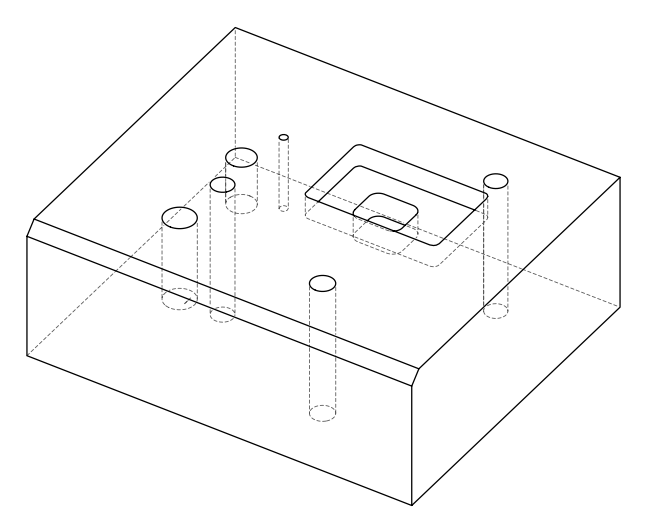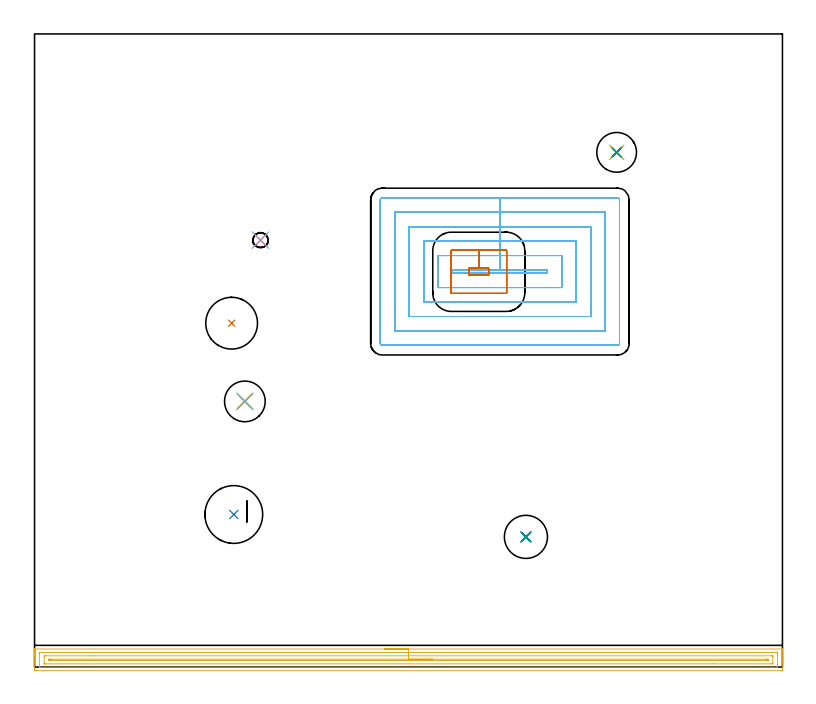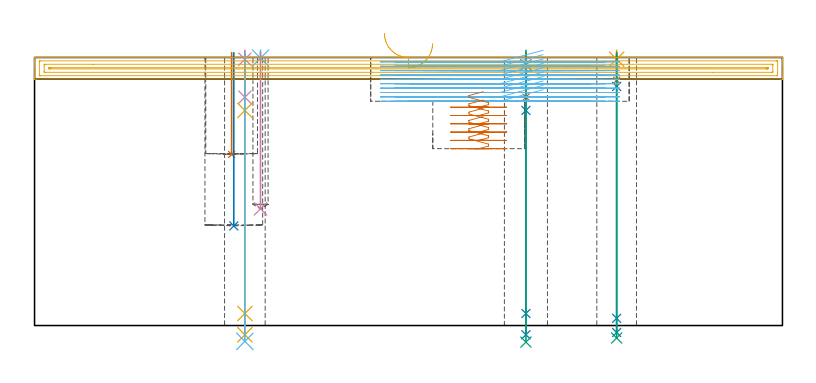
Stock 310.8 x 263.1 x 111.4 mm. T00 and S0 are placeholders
(PLAN: 19 operations, 15 tool changes, 41.8 min)
(1 INDEXABLE_INSERT_DRILL_BLIND_HOLE_FROM_SOLID | STEP1POCKET | NXT0302_014 | 0.17 min | 14527 mm3)
(2 INDEXABLE_INSERT_DRILL_BLIND_HOLE_FROM_SOLID_1 | STEP1POCKET_1 | NXT0302_019 | 0.29 min | 31519 mm3)
(3 SPOT_DRILL | STEP1HOLE | NXT0321_9005460120000 | 0.05 min | 183 mm3)
(4 SPOT_DRILL_1 | STEP1HOLE_1 | NXT0321_9005460120000 | 0.03 min | 2 mm3)
(5 SPOT_DRILL_2 | STEP1HOLE_2 | NXT0321_9005460120000 | 0.03 min | 4 mm3)
(6 SPOT_DRILL_3 | STEP1POCKET_2 | NXT0321_9005460120000 | 0.03 min | 0 mm3)
(7 DRILL_BLIND_HOLE_INTO_CENTER | STEP1HOLE | NXT0301_081 | 0.08 min | 1272 mm3)
(8 GUN_DRILL_THROUGH_HOLE | STEP1HOLE | UGT0307_007 | 0.56 min | 7529 mm3)
(9 DRILL_TO_ENLARGE_THROUGH_HOLE | STEP1HOLE | UGT0301_249 | 0.48 min | 19021 mm3)
(10 DRILL_BLIND_HOLE_INTO_CENTER_1 | STEP1HOLE_1 | NXT0301_081 | 0.08 min | 1432 mm3)
(11 GUN_DRILL_THROUGH_HOLE_1 | STEP1HOLE_1 | UGT0307_007 | 0.56 min | 7531 mm3)
(12 DRILL_TO_ENLARGE_THROUGH_HOLE_1 | STEP1HOLE_1 | UGT0301_292 | 0.48 min | 15990 mm3)
(13 DRILL_BLIND_HOLE_INTO_CENTER_2 | STEP1HOLE_2 | UGT0301_458 | 0.05 min | 250 mm3)
(14 GUN_DRILL_THROUGH_HOLE_2 | STEP1HOLE_2 | UGT0307_002 | 0.54 min | 2899 mm3)
(15 SPADE_DRILL_TO_ENLARGE_THROUGH_HOLE | STEP1HOLE_2 | UGT0306_007 | 0.48 min | 20638 mm3)
(16 DRILL_BLIND_HOLE_INTO_CENTER_3 | STEP1POCKET_2 | UGT0301_458 | 0.26 min | 1910 mm3)
(17 AREA_MILL | FG_CHAMFER_SURFACE | UGT0205_001 | 10.12 min | 12588 mm3)
(18 MILL_RECTANGULAR_POCKET | POCKET_RECTANGULAR_STRAIGHT | NXT0201_009 | Follow Part, ap 2, ae 75% | 25.54 min | 135126 mm3)
(19 MILL_RECTANGULAR_POCKET_1 | POCKET_RECTANGULAR_STRAIGHT_1 | UGT0201_133 | Follow Part, ap 3.75, ae 75% | 1.96 min | 23763 mm3)
(TOOL NXT0302_014 | Index. Insert Drill 21.5mm [880-D2150L25-03] | D21.5 PA176 FL65 Z2)
(TOOL NXT0302_019 | Index. Insert Drill 24mm [880-D2400L25-05] | D24 PA176 FL120 Z2)
(TOOL NXT0321_9005460120000 | NC Spot Drill, 142deg, 12mm, Carbide, Uncoated | D12 PA142 FL30 Z2)
(TOOL NXT0301_081 | Carbide Drill 11mm [860.1-1100-033A1-MM 2214] | D11 PA140 FL55 Z2)
(TOOL UGT0307_007 | Gun Drill 10 mm | D10 PA130 FL24 Z1)
(TOOL UGT0301_249 | Twist Drill 17.9 mm | D17.9 PA118 FL130 Z2)
(TOOL UGT0301_292 | Twist Drill 16.9 mm | D16.9 PA118 FL120 Z2)
(TOOL UGT0301_458 | Carbide Drill 6.3 mm | D6.3 PA118 FL63 Z2)
(TOOL UGT0307_002 | Gun Drill 6 mm | D6 PA130 FL24 Z1)
(TOOL UGT0306_007 | Spade Drill 16.5mm | D16.5 PA132 FL10 Z2)
(TOOL UGT0205_001 | Chamfer Mill 20 x 3 x 45 deg. | D20 FL50 Z2)
(TOOL NXT0201_009 | ENDMILL 8mm [2P460-0800-NA 1630] | D8 FL26 Z6)
(TOOL UGT0201_133 | Carbide End Mill 15.0 | D15 FL30 Z4)
(OP 1 INDEXABLE_INSERT_DRILL_BLIND_HOLE_FROM_SOLID)
G17 G21 G94 G90
T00 M6
G54
G17 G0 G90 X81.9 Y142.9 S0 M3
G43 Z121.4 H1
G94 G81 G98 Z71.1 F250. R113.4
G80
M5
M2
(OP 2 INDEXABLE_INSERT_DRILL_BLIND_HOLE_FROM_SOLID_1)
G17 G21 G94 G90
T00 M6
G54
G17 G0 G90 X82.8 Y63.4 S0 M3
G43 Z121.4 H1
G94 G81 G98 Z41.4 F250. R113.4
G80
M5
M2
(OP 3 SPOT_DRILL)
G17 G21 G94 G90
T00 M6
G54
G17 G0 G90 X204.2 Y54.1 S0 M3
G43 Z121.4 H0
G94 G81 G98 Z108.4 F250. R114.4
G80
M5
M2
(OP 4 SPOT_DRILL_1)
G17 G21 G94 G90
T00 M6
G54
G17 G0 G90 X87.4 Y110.4 S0 M3
G43 Z121.4 H0
G94 G81 G98 Z110.673 F250. R114.4
G80
M5
M2
(OP 5 SPOT_DRILL_2)
G17 G21 G94 G90
T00 M6
G54
G17 G0 G90 X241.9 Y213.9 S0 M3
G43 Z121.4 H0
G94 G81 G98 Z110.681 F250. R114.4
G80
M5
M2
(OP 6 SPOT_DRILL_3)
G17 G21 G94 G90
T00 M6
G54
G17 G0 G90 X93.9 Y177.4 S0 M3
G43 Z121.4 H0
G94 G81 G98 Z111.129 F250. R114.4
G80
M5
M2
(OP 7 DRILL_BLIND_HOLE_INTO_CENTER)
G17 G21 G94 G90
T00 M6
G54
G17 G0 G90 X204.2 Y54.1 S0 M3
G43 Z121.4 H1
G94 G81 G98 Z94.9 F250. R113.4
G80
M5
M2
(OP 8 GUN_DRILL_THROUGH_HOLE)
G17 G21 G94 G90
T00 M6
G54
G17 G0 G90 X204.2 Y54.1 M8
G43 Z121.4 H0
Z108.131
S716 M3
G94 G1 Z89.388 F125. M26
G4 X.084
Z5. F250.
G4 X.084
Z-3.832 F125.
G4 X.084
M5
M9
G0 Z108.131
Z121.4
M2
(OP 9 DRILL_TO_ENLARGE_THROUGH_HOLE)
G17 G21 G94 G90
T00 M6
G54
G17 G0 G90 X204.2 Y54.1 S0 M3
G43 Z121.4 H0
G94 G73 G98 Z-6.878 F250. Q16.897 R113.4
G80
M5
M2
(OP 10 DRILL_BLIND_HOLE_INTO_CENTER_1)
G17 G21 G94 G90
T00 M6
G54
G17 G0 G90 X87.4 Y110.4 S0 M3
G43 Z121.4 H1
G94 G81 G98 Z94.9 F250. R113.4
G80
M5
M2
(OP 11 GUN_DRILL_THROUGH_HOLE_1)
G17 G21 G94 G90
T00 M6
G54
G17 G0 G90 X87.4 Y110.4 M8
G43 Z121.4 H0
Z107.494
S716 M3
G94 G1 Z89.388 F125. M26
G4 X.084
Z5. F250.
G4 X.084
Z-3.832 F125.
G4 X.084
M5
M9
G0 Z107.494
Z121.4
M2
(OP 12 DRILL_TO_ENLARGE_THROUGH_HOLE_1)
G17 G21 G94 G90
T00 M6
G54
G17 G0 G90 X87.4 Y110.4 S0 M3
G43 Z121.4 H0
G94 G73 G98 Z-6.577 F250. Q16.854 R113.4
G80
M5
M2
(OP 13 DRILL_BLIND_HOLE_INTO_CENTER_2)
G17 G21 G94 G90
T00 M6
G54
G17 G0 G90 X241.9 Y213.9 S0 M3
G43 Z121.4 H0
G94 G81 G98 Z101.95 F250. R113.4
G80
M5
M2
(OP 14 GUN_DRILL_THROUGH_HOLE_2)
G17 G21 G94 G90
T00 M6
G54
G17 G0 G90 X241.9 Y213.9 M8
G43 Z121.4 H0
Z112.52
S716 M3
G94 G1 Z99.354 F125. M26
G4 X.084
Z3. F250.
G4 X.084
Z-2.899 F125.
G4 X.084
M5
M9
G0 Z112.52
Z121.4
M2
(OP 15 SPADE_DRILL_TO_ENLARGE_THROUGH_HOLE)
G17 G21 G94 G90
T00 M6
G54
G17 G0 G90 X241.9 Y213.9 S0 M3
G43 Z121.4 H0
G94 G73 G98 Z-5.173 F250. Q14.572 R113.4
G80
M5
M2
(OP 16 DRILL_BLIND_HOLE_INTO_CENTER_3)
G17 G21 G94 G90
T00 M6
G54
G17 G0 G90 X93.9 Y177.4 S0 M3
G43 Z121.4 H0
G94 G81 G98 Z48.5 F250. R113.4
G80
M5
M2
(OP 17 AREA_MILL)
G17 G21 G94 G90
T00 M6
G54
G17 G0 G90 X145.4 Y7.5 S1061 M3
G43 Z121.4 H0
G94 G1 X145.438 Z120.528 F250.
X145.552 Z119.663
X145.741 Z118.812
X146.003 Z117.98
X146.337 Z117.174
X146.74 Z116.4
X147.208 Z115.664
X147.74 Z114.972
X148.329 Z114.329
X148.972 Z113.739
X149.664 Z113.208
X150.4 Z112.74
X151.174 Z112.337
X151.98 Z112.003
X152.812 Z111.741
X153.664 Z111.552
X154.528 Z111.438
X155.4 Z111.4
X310.644
X310.79 Y7.497 Z111.388
X310.793 Y7.476 Z111.368
X310.8 Y7.141 Z111.04
Y6.72 Z110.619
Y6.101 Z109.996
Y4.905 Z108.802
Y4.329 Z108.223
Y-0.698 Z103.199
X310.797 Y-0.986 Z102.911
X310.792 Y-1.492 Z102.406
X310.71 Y-1.494 Z102.403
X310.198 Y-1.5 Z102.4
X0.602
X0.09 Y-1.494 Z102.403
X0.008 Y-1.492 Z102.406
X0. Y-0.986 Z102.911
Y4.329 Z108.223
Y4.905 Z108.802
Y5.215 Z109.111
Y5.791 Z109.687
Y6.101 Z109.996
Y7.141 Z111.041
X0.007 Y7.476 Z111.368
X0.01 Y7.497 Z111.388
X0.156 Y7.5 Z111.4
X155.4
Y6.086 Z109.986
X308.429
X308.635 Y6.084 Z109.984
X308.738 Y6.081 Z109.981
X308.782 Y6.079 Z109.979
X308.79 Y6.051 Z109.951
X308.794 Y5.955 Z109.855
X308.799 Y5.718 Z109.618
Y0.403 Z104.303
X308.791 Y0.018 Z103.918
X308.788 Y-0.079 Z103.821
X308.742 Y-0.082 Z103.818
X308.633 Y-0.084 Z103.816
X308.414 Y-0.086 Z103.814
X2.371
X2.165 Y-0.084 Z103.816
X2.062 Y-0.082 Z103.818
X2.018 Y-0.079 Z103.821
X2.01 Y-0.051 Z103.849
X2.005 Y0.045 Z103.945
X2.001 Y0.282 Z104.182
Y5.597 Z109.497
X2.009 Y5.982 Z109.882
X2.012 Y6.079 Z109.979
X2.058 Y6.082 Z109.982
X2.167 Y6.084 Z109.984
X2.386 Y6.086 Z109.986
X155.4
Y4.672 Z108.572
X306.284 Y4.671 Z108.571
X306.629 Y4.67 Z108.57
X306.744 Y4.668 Z108.568
X306.777 Y4.665 Z108.565
X306.79 Y4.611 Z108.511
X306.796 Y4.498 Z108.398
X306.799 Y4.329 Z108.229
Y1.671 Z105.571
X306.798 Y1.503 Z105.403
X306.79 Y1.339 Z105.239
X306.629 Y1.335 Z105.235
X306.081 Y1.329 Z105.229
X281.812 Y1.328 Z105.228
X4.516 Y1.329 Z105.229
X4.171 Y1.33 Z105.23
X4.056 Y1.332 Z105.232
X4.023 Y1.335 Z105.235
X4.01 Y1.389 Z105.289
X4.004 Y1.502 Z105.402
X4.001 Y1.671 Z105.571
Y4.329 Z108.229
X4.002 Y4.497 Z108.397
X4.01 Y4.661 Z108.561
X4.171 Y4.665 Z108.565
X4.719 Y4.671 Z108.571
X24.334 Y4.672 Z108.572
X155.4
Y3.257 Z107.157
X304.14
X304.658 Y3.252 Z107.152
X304.743 Y3.25 Z107.15
X304.79 Y3.243 Z107.143
X304.792 Y3.199 Z107.099
X304.795 Y3. Z106.9
X304.792 Y2.801 Z106.701
X304.79 Y2.757 Z106.657
X304.743 Y2.75 Z106.65
X304.654 Y2.747 Z106.647
X304.139 Y2.743 Z106.643
X303.953
X6.66
X6.142 Y2.748 Z106.648
X6.057 Y2.75 Z106.65
X6.01 Y2.757 Z106.657
X6.008 Y2.801 Z106.701
X6.005 Y3. Z106.9
X6.008 Y3.199 Z107.099
X6.01 Y3.243 Z107.143
X6.057 Y3.25 Z107.15
X6.146 Y3.254 Z107.154
X6.329 Y3.256 Z107.156
X6.847 Y3.257 Z107.157
X7.034
X155.4
X156.272 Z107.195
X157.136 Z107.309
X157.988 Z107.498
X158.82 Z107.76
X159.626 Z108.094
X160.4 Z108.497
X161.136 Z108.966
X161.828 Z109.497
X162.471 Z110.086
X163.06 Z110.729
X163.592 Z111.422
X164.06 Z112.157
X164.463 Z112.931
X164.797 Z113.737
X165.059 Z114.569
X165.248 Z115.421
X165.362 Z116.286
X165.4 Z117.157
G0 Z121.4
M5
M2
(OP 18 MILL_RECTANGULAR_POCKET)
G17 G21 G94 G90
T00 M6
G54
G17 G0 G90 X211.388 Y165. S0 M3
G43 Z121.4 H1
Z114.4
G94 G1 X193.4 Z109.58 F250.
X173.7 F500.
Y163.7
X213.1
Y165.
X193.4
Y171.
X167.7
Y157.7
X219.1
Y171.
X193.4
Y177.
X161.7
Y151.7
X225.1
Y177.
X193.4
Y183.
X155.7
Y145.7
X231.1
Y183.
X193.4
Y189.
X149.7
Y139.7
X237.1
Y189.
X193.4
Y195.
X144.5
G3 X143.7 Y194.2 R0.8
G1 Y134.5
G3 X144.5 Y133.7 R0.8
G1 X242.3
G3 X243.1 Y134.5 R0.8
G1 Y194.2
G3 X242.3 Y195. R0.8
G1 X193.4
X192.4
G0 X211.388 Y165. Z112.58
G1 X193.4 Z107.76 F250.
X173.7 F500.
Y163.7
X213.1
Y165.
X193.4
Y171.
X167.7
Y157.7
X219.1
Y171.
X193.4
Y177.
X161.7
Y151.7
X225.1
Y177.
X193.4
Y183.
X155.7
Y145.7
X231.1
Y183.
X193.4
Y189.
X149.7
Y139.7
X237.1
Y189.
X193.4
Y195.
X144.5
G3 X143.7 Y194.2 R0.8
G1 Y134.5
G3 X144.5 Y133.7 R0.8
G1 X242.3
G3 X243.1 Y134.5 R0.8
G1 Y194.2
G3 X242.3 Y195. R0.8
G1 X193.4
X192.4
G0 X211.388 Y165. Z110.76
G1 X193.4 Z105.94 F250.
X173.7 F500.
Y163.7
X213.1
Y165.
X193.4
Y171.
X167.7
Y157.7
X219.1
Y171.
X193.4
Y177.
X161.7
Y151.7
X225.1
Y177.
X193.4
Y183.
X155.7
Y145.7
X231.1
Y183.
X193.4
Y189.
X149.7
Y139.7
X237.1
Y189.
X193.4
Y195.
X144.5
G3 X143.7 Y194.2 R0.8
G1 Y134.5
G3 X144.5 Y133.7 R0.8
G1 X242.3
G3 X243.1 Y134.5 R0.8
G1 Y194.2
G3 X242.3 Y195. R0.8
G1 X193.4
X192.4
G0 X211.388 Y165. Z108.94
G1 X193.4 Z104.12 F250.
X173.7 F500.
Y163.7
X213.1
Y165.
X193.4
Y171.
X167.7
Y157.7
X219.1
Y171.
X193.4
Y177.
X161.7
Y151.7
X225.1
Y177.
X193.4
Y183.
X155.7
Y145.7
X231.1
Y183.
X193.4
Y189.
X149.7
Y139.7
X237.1
Y189.
X193.4
Y195.
X144.5
G3 X143.7 Y194.2 R0.8
G1 Y134.5
G3 X144.5 Y133.7 R0.8
G1 X242.3
G3 X243.1 Y134.5 R0.8
G1 Y194.2
G3 X242.3 Y195. R0.8
G1 X193.4
X192.4
G0 X211.388 Y165. Z107.12
G1 X193.4 Z102.3 F250.
X173.7 F500.
Y163.7
X213.1
Y165.
X193.4
Y171.
X167.7
Y157.7
X219.1
Y171.
X193.4
Y177.
X161.7
Y151.7
X225.1
Y177.
X193.4
Y183.
X155.7
Y145.7
X231.1
Y183.
X193.4
Y189.
X149.7
Y139.7
X237.1
Y189.
X193.4
Y195.
X144.5
G3 X143.7 Y194.2 R0.8
G1 Y134.5
G3 X144.5 Y133.7 R0.8
G1 X242.3
G3 X243.1 Y134.5 R0.8
G1 Y194.2
G3 X242.3 Y195. R0.8
G1 X193.4
X192.4
G0 X211.388 Y165. Z105.3
G1 X193.4 Z100.48 F250.
X173.7 F500.
Y163.7
X213.1
Y165.
X193.4
Y171.
X167.7
Y157.7
X219.1
Y171.
X193.4
Y177.
X161.7
Y151.7
X225.1
Y177.
X193.4
Y183.
X155.7
Y145.7
X231.1
Y183.
X193.4
Y189.
X149.7
Y139.7
X237.1
Y189.
X193.4
Y195.
X144.5
G3 X143.7 Y194.2 R0.8
G1 Y134.5
G3 X144.5 Y133.7 R0.8
G1 X242.3
G3 X243.1 Y134.5 R0.8
G1 Y194.2
G3 X242.3 Y195. R0.8
G1 X193.4
X192.4
G0 X211.388 Y165. Z103.48
G1 X193.4 Z98.66 F250.
X173.7 F500.
Y163.7
X213.1
Y165.
X193.4
Y171.
X167.7
Y157.7
X219.1
Y171.
X193.4
Y177.
X161.7
Y151.7
X225.1
Y177.
X193.4
Y183.
X155.7
Y145.7
X231.1
Y183.
X193.4
Y189.
X149.7
Y139.7
X237.1
Y189.
X193.4
Y195.
X144.5
G3 X143.7 Y194.2 R0.8
G1 Y134.5
G3 X144.5 Y133.7 R0.8
G1 X242.3
G3 X243.1 Y134.5 R0.8
G1 Y194.2
G3 X242.3 Y195. R0.8
G1 X193.4
X192.4
G0 X211.388 Y165. Z101.66
G1 X193.4 Z96.84 F250.
X173.7 F500.
Y163.7
X213.1
Y165.
X193.4
Y171.
X167.7
Y157.7
X219.1
Y171.
X193.4
Y177.
X161.7
Y151.7
X225.1
Y177.
X193.4
Y183.
X155.7
Y145.7
X231.1
Y183.
X193.4
Y189.
X149.7
Y139.7
X237.1
Y189.
X193.4
Y195.
X144.5
G3 X143.7 Y194.2 R0.8
G1 Y134.5
G3 X144.5 Y133.7 R0.8
G1 X242.3
G3 X243.1 Y134.5 R0.8
G1 Y194.2
G3 X242.3 Y195. R0.8
G1 X193.4
X192.4
G0 X211.388 Y165. Z99.84
G1 X193.4 Z95.02 F250.
X173.7 F500.
Y163.7
X213.1
Y165.
X193.4
Y171.
X167.7
Y157.7
X219.1
Y171.
X193.4
Y177.
X161.7
Y151.7
X225.1
Y177.
X193.4
Y183.
X155.7
Y145.7
X231.1
Y183.
X193.4
Y189.
X149.7
Y139.7
X237.1
Y189.
X193.4
Y195.
X144.5
G3 X143.7 Y194.2 R0.8
G1 Y134.5
G3 X144.5 Y133.7 R0.8
G1 X242.3
G3 X243.1 Y134.5 R0.8
G1 Y194.2
G3 X242.3 Y195. R0.8
G1 X193.4
X192.4
G0 X211.388 Y165. Z98.02
G1 X193.4 Z93.2 F250.
X173.7 F500.
Y163.7
X213.1
Y165.
X193.4
Y171.
X167.7
Y157.7
X219.1
Y171.
X193.4
Y177.
X161.7
Y151.7
X225.1
Y177.
X193.4
Y183.
X155.7
Y145.7
X231.1
Y183.
X193.4
Y189.
X149.7
Y139.7
X237.1
Y189.
X193.4
Y195.
X144.5
G3 X143.7 Y194.2 R0.8
G1 Y134.5
G3 X144.5 Y133.7 R0.8
G1 X242.3
G3 X243.1 Y134.5 R0.8
G1 Y194.2
G3 X242.3 Y195. R0.8
G1 X193.4
X192.4
G0 Z121.4
M5
M2
(OP 19 MILL_RECTANGULAR_POCKET_1)
G17 G21 G94 G90
T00 M6
G54
G17 G0 G90 X186.455 Y165.7 S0 M3
G43 Z121.4 H0
Z97.173
G94 G1 X180.5 Z95.577 F250.
Y162.8 Z94.8
X188.7 Z92.603
Y165.7 Z91.826
X184.6 Z90.727
X180.5 F500.
Y162.8
X188.7
Y165.7
X184.6
Y173.2
X173.2
G3 X173. Y173. R0.2
G1 Y155.5
G3 X173.2 Y155.3 R0.2
G1 X196.
G3 X196.2 Y155.5 R0.2
G1 Y173.
G3 X196. Y173.2 R0.2
G1 X184.6
X183.6
G0 X186.455 Y165.7 Z93.727
G1 X180.5 Z92.132 F250.
Y162.8 Z91.355
X188.7 Z89.157
Y165.7 Z88.38
X184.6 Z87.282
X180.5 F500.
Y162.8
X188.7
Y165.7
X184.6
Y173.2
X173.2
G3 X173. Y173. R0.2
G1 Y155.5
G3 X173.2 Y155.3 R0.2
G1 X196.
G3 X196.2 Y155.5 R0.2
G1 Y173.
G3 X196. Y173.2 R0.2
G1 X184.6
X183.6
G0 X186.455 Y165.7 Z90.282
G1 X180.5 Z88.686 F250.
Y162.8 Z87.909
X188.7 Z85.712
Y165.7 Z84.935
X184.6 Z83.836
X180.5 F500.
Y162.8
X188.7
Y165.7
X184.6
Y173.2
X173.2
G3 X173. Y173. R0.2
G1 Y155.5
G3 X173.2 Y155.3 R0.2
G1 X196.
G3 X196.2 Y155.5 R0.2
G1 Y173.
G3 X196. Y173.2 R0.2
G1 X184.6
X183.6
G0 X186.455 Y165.7 Z86.836
G1 X180.5 Z85.241 F250.
Y162.8 Z84.464
X188.7 Z82.267
Y165.7 Z81.489
X184.6 Z80.391
X180.5 F500.
Y162.8
X188.7
Y165.7
X184.6
Y173.2
X173.2
G3 X173. Y173. R0.2
G1 Y155.5
G3 X173.2 Y155.3 R0.2
G1 X196.
G3 X196.2 Y155.5 R0.2
G1 Y173.
G3 X196. Y173.2 R0.2
G1 X184.6
X183.6
G0 X186.455 Y165.7 Z83.391
G1 X180.5 Z81.795 F250.
Y162.8 Z81.018
X188.7 Z78.821
Y165.7 Z78.044
X184.6 Z76.945
X180.5 F500.
Y162.8
X188.7
Y165.7
X184.6
Y173.2
X173.2
G3 X173. Y173. R0.2
G1 Y155.5
G3 X173.2 Y155.3 R0.2
G1 X196.
G3 X196.2 Y155.5 R0.2
G1 Y173.
G3 X196. Y173.2 R0.2
G1 X184.6
X183.6
G0 X186.455 Y165.7 Z79.945
G1 X180.5 Z78.35 F250.
Y162.8 Z77.573
X188.7 Z75.376
Y165.7 Z74.599
X184.6 Z73.5
X180.5 F500.
Y162.8
X188.7
Y165.7
X184.6
Y173.2
X173.2
G3 X173. Y173. R0.2
G1 Y155.5
G3 X173.2 Y155.3 R0.2
G1 X196.
G3 X196.2 Y155.5 R0.2
G1 Y173.
G3 X196. Y173.2 R0.2
G1 X184.6
X183.6
G0 Z121.4
M5
M2
